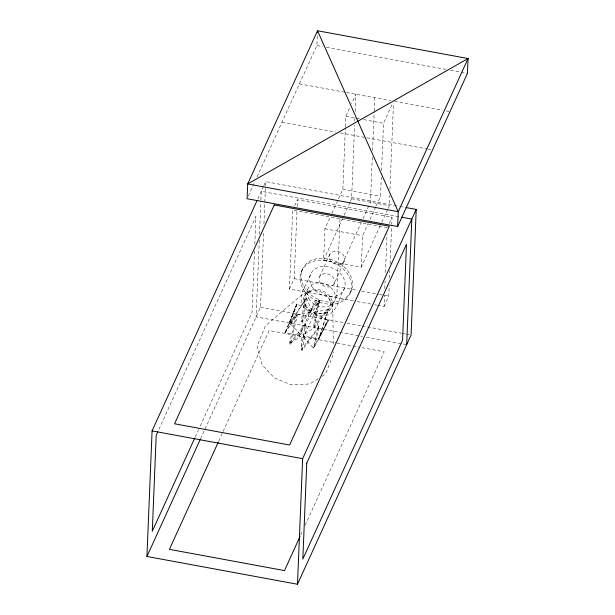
<?xml version="1.0" encoding="UTF-8"?>
<svg xmlns="http://www.w3.org/2000/svg" width="615" height="615" viewBox="0 0 615 615"><rect width="100%" height="100%" fill="white"/><g stroke="black" fill="none" stroke-linecap="round" stroke-linejoin="round"><path stroke-width="0.46" stroke-dasharray="3.08 2.31" d="M254.518 251.028L252.004 312.451L198.768 429.278M254.794 244.309L255.932 216.48L158.201 430.93M259.269 240.181L256.132 316.863L362.458 336.49M259.507 234.43L260.875 200.882M260.914 199.921L261.267 191.296L400.526 216.995M200.544 438.841L260.522 307.223L263.581 232.455M263.935 223.829L265.665 181.656L399.281 206.317M310.36 312.597L296.576 314.788L296.538 315.733L284.753 333.591L297.022 303.948L310.421 311.152M353.448 300.866L289.457 289.05L292.686 210.146L387.289 227.612M289.457 289.05L294.185 278.672L296.991 210.222M297.145 206.417L297.414 199.767L392.016 217.226L391.747 223.883M296.576 314.788L289.35 343.577L290.126 344.392L297.353 315.603L296.576 314.788L284.791 332.646L299.497 335.367L314.811 301.765L315.526 300.55L317.148 300.297L318.731 301.142L319.339 302.603L304.025 336.197L303.31 337.412L301.688 337.673L300.105 336.82L299.497 335.367L300.22 334.153L301.842 333.891L303.418 334.745L304.025 336.197L318.739 338.919L328.425 308.799L328.387 309.737L314.173 327.987L313.404 327.172L318.739 299.567L319.508 300.381L302.342 321.622L301.212 321.414L305.386 297.775L306.524 297.983L290.172 323.559L289.342 324.074L296.192 304.471L297.022 303.948L284.753 333.591M301.688 337.673L301.181 349.943L302.311 350.15L319.569 326.75L318.439 326.542L313.273 314.165M301.842 333.891L302.342 321.622L306.524 297.983L305.693 298.506L289.342 324.074M257.009 176.966L316.902 45.548L317.355 34.448M380.224 225.62L361.305 267.141L323.621 260.183L324.904 228.757L330.363 216.772M313.404 327.172L327.611 308.922L328.387 309.737L318.739 338.919L327.941 320.576L327.98 319.631L318.778 337.973M336.759 297.783L339.987 218.879M338.55 198.806L342.839 189.389L345.369 127.705M345.407 126.759L345.83 116.32L350.081 106.987M350.427 201.366L351.611 198.768L354.624 124.937M354.786 121.109L354.94 117.273M355.178 111.515L355.885 94.256L351.634 103.589M361.305 267.141L362.589 235.706L368.047 223.729M372.29 157.179L370.453 202.243L369.269 204.841M372.567 150.467L374.135 112.122M374.174 111.161L374.727 97.739M376.234 205.764L380.524 196.346L381.3 177.366M381.577 170.724L383.514 123.269L392.793 102.913M377.564 305.317L384.06 306.516L384.521 295.192M384.79 288.581L385.098 281.032M385.444 272.614L387.019 234.184M388.111 208.316L389.295 205.725L389.726 195.178M389.956 189.42L393.485 103.136M384.06 306.516L388.788 296.13L389.218 285.675M389.526 278.065L389.841 270.462M390.11 263.804L391.709 224.829M311.544 313.85L305.447 324.143L301.181 349.943L319.27 326.019L314.18 347.49L313.358 348.005L303.31 337.412M302.311 350.15L306.578 324.351L305.447 324.143L289.35 343.577L300.105 336.82M301.212 321.414L318.378 300.174L319.508 300.381L314.173 327.987L303.418 334.745M318.439 326.542L313.358 348.005L327.941 320.576L328.771 320.054L314.18 347.49M297.022 303.948L290.172 323.559L300.22 334.153M248.283 196.116L255.025 181.317M257.823 198.845L263.466 186.476M263.835 185.669L265.665 181.656M294.654 205.825L297.414 199.767M195.186 437.119L198.368 430.146M218.686 441.247L269.139 330.524L336.105 342.886M301.142 272.022L302.042 270.039M331.923 213.351L338.165 199.66M310.383 274.636C308.007 283.569 299.013 291.725 301.404 301.573C303.157 307.439 307.93 311.874 313.442 314.273C318.947 316.418 325.397 316.656 330.624 313.604C338.55 307.769 339.288 296.515 344.362 288.627M304.756 295.946L307.777 289.311M323.621 260.183L342.54 218.663M344.116 215.204L350.027 202.227M319.639 276.573L329.817 254.241M342.463 263.666L361.382 222.138M362.958 218.679L368.869 205.702M333.999 284.069A8.103 6.35 24.5 0 0 325.935 273.652A8.103 6.35 24.5 0 0 320.523 283.246A8.103 6.35 24.5 0 0 333.999 284.069L344.177 261.729A8.103 6.35 24.5 0 0 336.121 251.32A8.103 6.35 24.5 0 0 330.701 260.906A8.103 6.35 24.5 0 0 344.177 261.729M369.999 219.455L375.85 206.617M331.854 307.108L334.875 300.474M381.8 222.161L387.711 209.185M350.45 292.333L351.357 290.349M389.257 223.283L392.016 217.226M300.773 534.842L302.757 530.484M305.148 525.256L384.206 351.765L360.628 347.414M313.419 310.683L319.508 300.381M319.339 302.603L318.624 303.81L316.994 304.071L315.418 303.226L314.811 301.765M290.126 344.392L306.224 324.958L305.447 324.143M318.093 378.779L311.136 383.145L307.823 384.098L290.987 384.752L274.459 377.941L262.667 365.502L261.352 362.65L257.055 346.399L265.472 325.681L300.435 296.023L307.054 291.864L310.683 291.118M321.96 376.349L325.051 374.404L327.165 370.053L333.476 353.679L333.445 351.795M314.603 311.928L328.387 309.737M316.902 45.548L322.544 46.594M326.311 47.286L445.813 69.341M450.518 70.21L467.454 73.339M299.451 83.84L345.538 92.35M346.476 92.527L390.74 100.691M394.507 101.39L442.477 110.246M446.236 110.938L449.058 111.461M345.83 116.32L355.255 118.057M356.193 118.226L359.96 118.926M363.734 119.618L383.514 123.269M281.993 122.139L335.629 132.041M340.333 132.909L365.74 137.599M366.686 137.768L426.902 148.884M427.848 149.061L432.553 149.929M342.839 189.389L380.524 196.346M400.219 206.486L404.924 207.355M351.611 198.768L389.295 205.725M324.904 228.757L362.589 235.706M294.185 278.672L357.884 290.426M361.628 291.118L378.486 294.231M379.424 294.401L388.788 296.13M357.161 301.55L371.076 304.118M374.781 304.802L376.641 305.148M260.522 307.223L343.331 322.506M347.091 323.206L361.205 325.804M362.15 325.981L401.672 333.276M402.61 333.453L405.431 333.968M406.377 334.145L410.136 334.837M366.225 337.189L406.684 344.654M337.051 343.062L359.683 347.237M314.542 313.373L327.941 320.576M329.063 298.69L330.732 301.611L332.776 309.337L333.353 346.137M306.524 297.983L311.69 310.36M303.049 288.804A26.676 20.91 24.5 0 0 347.667 297.037A26.676 20.91 24.5 0 0 326.673 260.691A26.676 20.91 24.5 0 0 303.049 288.804M303.948 286.821A26.676 20.91 24.5 0 0 348.567 295.054A26.676 20.91 24.5 0 0 327.58 258.707A26.676 20.91 24.5 0 0 303.948 286.821M305.801 305.163A14.66 11.485 24.5 0 0 330.324 309.691A14.66 11.485 24.5 0 0 318.785 289.719A14.66 11.485 24.5 0 0 305.801 305.163M311.697 286.198A18.381 14.406 24.5 0 0 342.44 291.871A18.381 14.406 24.5 0 0 327.98 266.825A18.381 14.406 24.5 0 0 311.697 286.198M308.822 298.536A14.66 11.485 24.5 0 0 333.345 303.064A14.66 11.485 24.5 0 0 321.806 283.085A14.66 11.485 24.5 0 0 308.822 298.536M305.086 305.678A14.06 11.024 24.5 0 0 328.602 310.014A14.06 11.024 24.5 0 0 317.54 290.857A14.06 11.024 24.5 0 0 305.086 305.678"/><path stroke-width="0.92" d="M405.862 207.532L416.217 209.438L411.081 335.014L297.491 584.25L146.939 556.46L152.082 430.892L257.062 200.521M317.432 32.603L317.509 30.75L468.061 58.54L467.454 73.339L397.644 226.512L247.092 198.73L247.699 183.931L317.509 30.75L398.251 211.714L397.644 226.512M297.491 584.25L302.634 458.682L416.217 209.438M406.684 344.654L411.819 219.086L401.472 217.172M157.801 431.807L156.202 435.305L152.282 531.275L194.794 437.995M146.939 556.46L200.144 439.71M218.287 442.116L169.417 549.349L284.484 570.589L299.982 536.587M152.082 430.892L302.634 458.682M306.762 463.095L302.834 559.066L402.556 340.241L406.484 244.263L306.762 463.095M274.282 204.956L174.552 423.781L289.619 445.022L389.349 226.189L274.282 204.956M468.061 58.54L398.251 211.714L247.699 183.931L468.061 58.54"/></g></svg>
